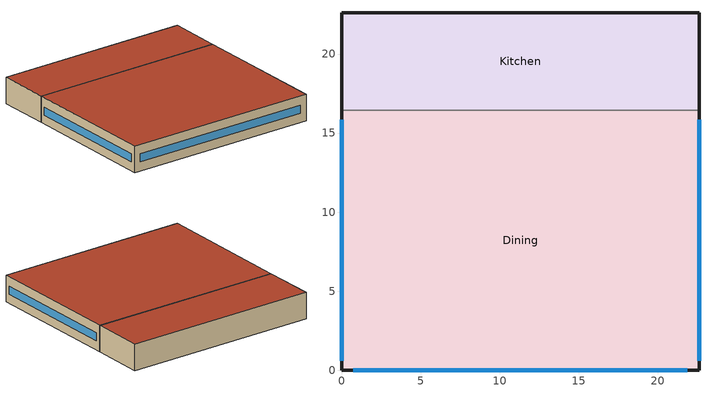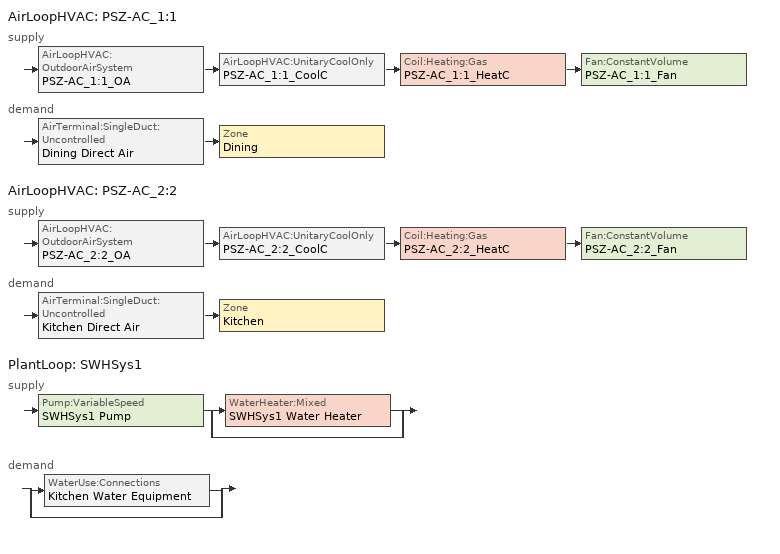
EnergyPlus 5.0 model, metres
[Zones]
Dining
 floor ground (ext-slab): 22.61,16.44 22.61,0 0,0 0,16.44 z0
 wall outside (Steel Frame Non-res Ext Wall): 0,16.44 0,0 22.61,0 22.61,16.44 z0:3.05
 wall to Kitchen (int-walls): 22.61,16.44 0,16.44 z0:3.05
 window (Window Non-res Fixed): 22.61,0.6 22.61,15.84 / 0.75,0 21.86,0 / 0,15.84 0,0.6 z1.07:1.98
 roof outside (IEAD Non-res Roof): 0,16.44 0,0 22.61,0 22.61,16.44 z3.05
Kitchen
 floor ground (ext-slab): 22.61,22.61 22.61,16.44 0,16.44 0,22.61 z0
 wall outside (Steel Frame Non-res Ext Wall): 22.61,16.44 22.61,22.61 0,22.61 0,16.44 z0:3.05
 roof outside (IEAD Non-res Roof): 0,22.61 0,16.44 22.61,16.44 22.61,22.61 z3.05
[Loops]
AirLoopHVAC 'PSZ-AC_1:1'
 supply: AirLoopHVAC:OutdoorAirSystem 'PSZ-AC_1:1_OA' > AirLoopHVAC:UnitaryCoolOnly 'PSZ-AC_1:1_CoolC' > Coil:Heating:Gas 'PSZ-AC_1:1_HeatC' > Fan:ConstantVolume 'PSZ-AC_1:1_Fan'
 demand: AirTerminal:SingleDuct:Uncontrolled 'Dining Direct Air' > Zone 'Dining'
AirLoopHVAC 'PSZ-AC_2:2'
 supply: AirLoopHVAC:OutdoorAirSystem 'PSZ-AC_2:2_OA' > AirLoopHVAC:UnitaryCoolOnly 'PSZ-AC_2:2_CoolC' > Coil:Heating:Gas 'PSZ-AC_2:2_HeatC' > Fan:ConstantVolume 'PSZ-AC_2:2_Fan'
 demand: AirTerminal:SingleDuct:Uncontrolled 'Kitchen Direct Air' > Zone 'Kitchen'
PlantLoop 'SWHSys1'
 supply: Pump:VariableSpeed 'SWHSys1 Pump' > split
  | WaterHeater:Mixed 'SWHSys1 Water Heater'
  | bypass
 demand: split
  | WaterUse:Connections 'Kitchen Water Equipment'
  | bypass
[Building]
Ref Bldg Full Service Restaurant Pre1980_v1.3_5.0: North Axis=0; Terrain=City; Loads Convergence Tolerance Value=0.04; Temperature Convergence Tolerance Value=0.2; Solar Distribution=FullInteriorAndExterior; Maximum Number of Warmup Days=25
[Site:Location]
USA FL-MIAMI: Latitude {deg}=25.78; Longitude {deg}=-80.27; Time Zone {hr}=-5; Elevation {m}=2
[SizingPeriod:DesignDay] Barometric Pressure {Pa}=101301; Rain Indicator=0; Snow Indicator=0; Day of Month=21; Daylight Saving Time Indicator=0; Humidity Indicating Type=WetBulb
Name | Maximum Dry-Bulb Temperature {C} | Daily Temperature Range {deltaC} | Humidity Indicating Conditions at Maximum Dry-Bulb | Wind Speed {m/s} | Wind Direction {deg} | Sky Clearness | Month | Day Type
MIAMI Ann Htg 99.6% Condns DB | 8 | 0 | 8 | 4.4 | 340 | 0 | 1 | WinterDesignDay
MIAMI Ann Clg .4% Condns WB=>MDB | 30.5 | 6.7 | 26.7 | 4.7 | 140 | 1 | 7 | SummerDesignDay
[Site:WaterMainsTemperature]
Calculation Method=CORRELATION; Annual Average Outdoor Air Temperature {C}=24.31; Maximum Difference In Monthly Average Outdoor Air Temperatures {deltaC}=8
[Site:GroundTemperature:BuildingSurface]
22.509, 22.645, 22.781, 22.956, 23.052, 23.08, 23.116, 23.108, 23.133, 23.139, 23.077, 22.913
[Construction]
Steel Frame Non-res Ext Wall: Wood Siding, Steel Frame NonRes Wall Insulation, 1/2IN Gypsum
IEAD Non-res Roof: Roof Membrane, IEAD NonRes Roof Insulation, Metal Decking
ext-slab: HW CONCRETE
int-walls: 1/2IN Gypsum, 1/2IN Gypsum
Window Non-res Fixed: NonRes Fixed Assembly Window
InteriorFurnishings: Std Wood 6inch
[Material] Thermal Absorptance=0.9
Name | Roughness | Thickness {m} | Conductivity {W/m-K} | Density {kg/m3} | Specific Heat {J/kg-K} | Solar Absorptance | Visible Absorptance | Density | Specific Heat | Visible Absorptance! Common Materials
Steel Frame NonRes Wall Insulation | MediumRough | 0.0218416 | 0.049 | 265 | 836.8 | 0.7 | 0.7
IEAD NonRes Roof Insulation | MediumRough | 0.0739805 | 0.049 |  |  | 0.7 | 0.7 | 265 | 836.8
Std Wood 6inch | MediumSmooth | 0.15 | 0.12 | 540 | 1210 | 0.7 |  |  |  | 0.7
Wood Siding | MediumSmooth | 0.01 | 0.11 | 544.62 | 1210 | 0.78 | 0.78
1/2IN Gypsum | Smooth | 0.0127 | 0.16 | 784.9 | 830 | 0.92 | 0.92
HW CONCRETE | Rough | 0.1016 | 1.311 | 2240 | 836.8 | 0.7 | 0.7
Roof Membrane | VeryRough | 0.0095 | 0.16 | 1121.29 | 1460 | 0.7 | 0.7
Metal Decking | MediumSmooth | 0.0015 | 45.006 | 7680 | 418.4 | 0.7 | 0.3
[WindowMaterial:SimpleGlazingSystem]
NonRes Fixed Assembly Window: U-Factor=6.92716; Solar Heat Gain Coefficient=0.54
[Zone] Type=1; Multiplier=1; Part of Total Floor Area=Yes
Dining; Kitchen
[People] Schedule=BLDG_OCC_SCH; Fraction Radiant=0.3; User Specified Sensible Fraction=AUTOCALCULATE; Activity Level Schedule=ACTIVITY_SCH; Enable ASHRAE 55 Comfort Warnings=No; MRT Calculation=ZoneAveraged; Work Efficiency Schedule=WORK_EFF_SCH; Clothing Schedule=CLOTHING_SCH; Air Velocity Schedule=AIR_VELO_SCH; Thermal Comfort Report=FANGER
Name | Zone | Number of People Calculation Method | Zone Area per Person | Number of People
Dining People | Dining | Area/Person | 1.39
Kitchen People | Kitchen | People |  | 7.5
[Lights] Schedule=BLDG_LIGHT_SCH; Design Level Calculation Method=Watts/Area; Return Air Fraction=0; Fraction Radiant=0.7; Fraction Visible=0.2; Fraction Replaceable=1; Return Air Fraction is Calculated from Plenum Temperature=No
Name | Zone | Watts per Zone Area {W/m2}
Dining_Lights | Dining | 27.38
Kitchen_Lights | Kitchen | 16.37
[ElectricEquipment] Design Level Calculation Method=EquipmentLevel
Name | Zone | Schedule | Design Level {W} | Fraction Latent | Fraction Radiant | Fraction Lost
Dining_MiscElec_Equip | Dining | BLDG_EQUIP_SCH | 22402 | 0.25 | 0.3 | 0
Kitchen_MiscElec_Equip | Kitchen | BLDG_EQUIP_SCH | 52500 | 0.25 | 0.3 | 0.2
Kitchen_ExhFan_Equip | Kitchen | Kitchen_Exhaust_SCH | 699 | 0 | 0 | 1
[GasEquipment]
Kitchen_MiscGas_Equip: Zone=Kitchen; Schedule=GAS_EQUIP_SCH; Design Level Calculation Method=EquipmentLevel; Design Level {W}=166994; Fraction Latent=0.1; Fraction Radiant=0.2; Fraction Lost=0.7
[Exterior:Lights]
Exterior Facade Lighting: Schedule=ALWAYS_ON; Design Level=5081; Control Option=AstronomicalClock
[ZoneInfiltration:DesignFlowRate] Schedule=INFIL_HALF_ON_SCH; Design Volume Flow Rate Calculation Method=Flow/ExteriorArea; Flow per Exterior Surface Area {m3/s/m2}=0.001133; Constant Term Coefficient=1; Temperature Term Coefficient=0; Velocity Term Coefficient=0; Velocity Squared Term Coefficient=0
Name | Zone
Dining_Infiltration | Dining
Kitchen_Infiltration | Kitchen
[InternalMass] Construction=InteriorFurnishings
Name | Zone | Surface Area
Dining Internal Mass | Dining | 743.4961
Kitchen Internal Mass | Kitchen | 278.8105
[ZoneMixing]
Kitchen Exhaust Fanmixing_0: Zone=Kitchen; Schedule=HVACOperationSchd; Design Flow Rate Calculation Method=Flow/Zone; Design Flow Rate=1.828; Source Zone=Dining; Delta Temperature=0
[Fan:ConstantVolume] Availablility Schedule=HVACOperationSchd; Maximum Flow Rate {m3/s}=AUTOSIZE; Motor In Airstream Fraction=1
Name | Fan Efficiency | Pressure Rise | Motor Efficiency
PSZ-AC_1:1_Fan | 0.5915 | 1109.648 | 0.91
PSZ-AC_2:2_Fan | 0.546 | 622 | 0.84
[Fan:ZoneExhaust] Availability Schedule=HVACOperationSchd; Fan Efficiency=1; Pressure Rise {Pa}=1.0e-006
Name | Maximum Flow Rate {m3/s} [*******]
Dining Exhaust Fan | 1.828
Kitchen Exhaust Fan | 0.06
[Coil:Heating:Gas] Availablility Schedule=ALWAYS_ON; Gas Burner Efficiency=0.78; Nominal Capacity {W}=AUTOSIZE
PSZ-AC_1:1_HeatC; PSZ-AC_2:2_HeatC
[Coil:Cooling:DX:TwoSpeed]
PSZ-AC_1:1_CoolC DXCoil: Availability Schedule=ALWAYS_ON; Rated High Speed Total Cooling Capacity {W}=AUTOSIZE; Rated High Speed Sensible Heat Ratio=AUTOSIZE; Rated High Speed COP=3.23372; Rated High Speed Air Flow Rate {m3/s}=AUTOSIZE; Total Cooling Capacity Function of Temperature Curve=Measured_CoolCStandard10Ton_CapFT; Total Cooling Capacity Function of Flow Fraction Curve=Measured_CoolCStandard10Ton_CapFF; Energy Input Ratio Function of Temperature Curve=Measured_CoolCStandard10Ton_EIRFT; Energy Input Ratio Function of Flow Fraction Curve=Measured_CoolCStandard10Ton_EIRFFF; Part Load Fraction Correlation Curve=No_PLR_Degredation; Rated Low Speed Total Cooling Capacity {W}=AUTOSIZE; Rated Low Speed Sensible Heat Ratio=AUTOSIZE; Rated Low Speed COP				Based on measured 13.96 EER without Evap Fan=3.28187; Rated Low Speed Air Flow Rate {m3/s}=AUTOSIZE; Low Speed Total Cooling Capacity Function of Temperature Curve=Measured_LowSpeedCoolCapLSFT; Low Speed Energy Input Ratio Function of Temperature Curve=Measured_LowSpeedCoolEIRLSFT
[Coil:Cooling:DX:SingleSpeed]
PSZ-AC_2:2_CoolC DXCoil: Availablility Schedule=ALWAYS_ON; Rated Total Cooling Capacity {W}=AUTOSIZE; Rated Sensible Heat Ratio=AUTOSIZE; Rated COP=3.50016; Rated Air Flow Rate {m3/s}=AUTOSIZE; Total Cooling Capacity Function of Temperature Curve=Cool-Cap-fT; Total Cooling Capacity Function of Flow Fraction Curve=ConstantCubic; Energy Input Ratio Function of Temperature Curve=Cool-EIR-fT; Energy Input Ratio Function of Flow Fraction Curve=ConstantCubic; Part Load Fraction Correlation Curve=Cool-PLF-fPLR
[Zone equipment]
Dining: Dining Exhaust Fan, Dining Direct Air
Kitchen: Kitchen Exhaust Fan, Kitchen Direct Air
[Sizing:Zone] Zone Cooling Design Supply Air Temperature {C}=14; Zone Heating Design Supply Air Temperature {C}=40; Zone Cooling Design Supply Air Humidity Ratio {kg-H20/kg-air}=0.0085; Zone Heating Design Supply Air Humidity Ratio {kg-H20/kg-air}=0.008; Outdoor Air Method=Flow/Person; Cooling Design Air Flow Method {Flow/Zone | DesignDay | DesignDayWithLimit}=DesignDay; Heating Design Air Flow Method {Flow/Zone | DesignDay}=DesignDay
Name | Outside Air Flow per Person {(m3/s)/person}
Dining | 0.01
Kitchen | 0.008
[ZoneControl:Thermostat] Control Type Schedule=Dual Zone Control Type Sched
Name | Zone | Control 1
Dining Thermostat | Dining | Dining DualSPSched
Kitchen Thermostat | Kitchen | Kitchen DualSPSched
[ThermostatSetpoint:DualSetpoint]
Name | Heating Setpoint Temperature Schedule | Cooling Setpoint Temperature Schedule
Dining DualSPSched | HTGSETP_SCH | CLGSETP_SCH
Kitchen DualSPSched | HTGSETP_KITCHEN_SCH | CLGSETP_KITCHEN_SCH
[SetpointManager:SingleZone:Reheat] Control Variable=Temperature; Minimum Supply Air Temperature C=10; Maximum Supply Air Temperature C=50
Name | Control Zone | Setpoint Node or NodeList
SupAirTemp MngrDining | Dining | PSZ-AC_1:1 Supply Equipment Outlet Node
SupAirTemp MngrKitchen | Kitchen | PSZ-AC_2:2 Supply Equipment Outlet Node
[Sizing:System] Type Of Load To Size On {Sensible}=Sensible; Design Outdoor Air Flow Rate {m3/s}=AUTOSIZE; Minimum System Air Flow Ratio=1; Preheat Design Temperature {C}=7; Preheat Design Humidity Ratio {kg-H2O/kg-air}=0.008; Precool Design Temperature {C}=12.8; Precool Design Humidity Ratio {kg-H2O/kg-air}=0.008; Central Cooling Design Supply Air Temperature {C}=12.8; Central Heating Design Supply Air Temperature {C}=40; Sizing Option {Coincident | NonCoincident}=NonCoincident; Central Cooling Design Supply Air Humidity Ratio {kg-H2O/kg-air}=0.0085; Central Heating Design Supply Air Humidity Ratio {kg-H2O/kg-air}=0.008; Cooling Design Air Flow Method=DesignDay; Cooling Design Air Flow Rate {m3/s}=0; Heating Design Air Flow Method=DesignDay; Heating Design Air Flow Rate {m3/s}=0
Name | 100% Outdoor Air in Cooling {Yes | No} | 100% Outdoor Air in Heating {Yes | No}
PSZ-AC_1:1 | No | No
PSZ-AC_2:2 | YES | YES
[Controller:OutdoorAir] Minimum Outdoor Air Flow Rate {m3/s}=AUTOSIZE; Maximum Outdoor Air Flow Rate {m3/s}=AUTOSIZE; Economizer Control Type=NoEconomizer; Economizer Control Action Type=ModulateFlow; Economizer Maximum Limit Dry-Bulb Temperature {C}=28; Economizer Maximum Limit Enthalpy {J/kg}=64000; Economizer Minimum Limit Dry-Bulb Temperature {C}=-100; Lockout Type=NoLockout; Minimum Limit Type=FixedMinimum; Minimum Outdoor Air Schedule=MinOA_Sched
PSZ-AC_1:1_OA_Controller; PSZ-AC_2:2_OA_Controller
[AirLoopHVAC] Design Supply Air Flow Rate {m3/s}=AUTOSIZE
PSZ-AC_1:1; PSZ-AC_2:2
[AirLoopHVAC:UnitaryCoolOnly] Availablility Schedule=ALWAYS_ON
Name | Cooling Coil
PSZ-AC_1:1_CoolC | PSZ-AC_1:1_CoolC DXCoil
PSZ-AC_2:2_CoolC | PSZ-AC_2:2_CoolC DXCoil
[AirTerminal:SingleDuct:Uncontrolled] Availability Schedule=ALWAYS_ON; Maximum Air Flow Rate {m3/s}=AUTOSIZE
Dining Direct Air; Kitchen Direct Air
[AvailabilityManager:NightCycle] Availability Schedule=ALWAYS_ON; Fan Schedule=HVACOperationSchd; Control Type {CycleOnAny | CycleOnControlZone | CycleOnAnyZoneFansOnly}=CycleOnAny; Thermostat Tolerance {delta C}=1; Cycling Run Time {s}=1800
PSZ-AC_1:1 Availability Manager; PSZ-AC_2:2 Availability Manager
[SetpointManager:MixedAir]
Name | Control Variable {Temperature} | Control Variable | Setpoint Node or NodeList
PSZ-AC_1:1_CoolC SAT Manager; PSZ-AC_2:2_CoolC SAT Manager | Temperature
PSZ-AC_1:1_HeatC MixedAir Manager |  | Temperature | PSZ-AC_1:1_HeatC-PSZ-AC_1:1_FanNode
PSZ-AC_1:1_OAMixed Air Temp Manager |  | Temperature | PSZ-AC_1:1_OA-PSZ-AC_1:1_CoolCNode
PSZ-AC_2:2_HeatC MixedAir Manager |  | Temperature | PSZ-AC_2:2_HeatC-PSZ-AC_2:2_FanNode
PSZ-AC_2:2_OAMixed Air Temp Manager |  | Temperature | PSZ-AC_2:2_OA-PSZ-AC_2:2_CoolCNode
[Refrigeration:Case] Availablility Schedule=ALWAYS_ON; Zone=Kitchen; Rated Ambient Temperature {C}=23.88; Rated Ambient Relative Humidity {%}=55; Latent Case Credit Curve Type=CaseTemperatureMethod; Standard Case Lighting Power per Unit Length {W/m}=33; Case Lighting Schedule=BLDG_LIGHT_SCH; Fraction Of Lighting Energy To Case=1; Case Anti-Sweat Heater Power per Unit Length {W/m}=0; Minimum Anti-Sweat Heater Power per Unit Length {W/m}=0; Anti-Sweat Heater Control Type {******}=None; Humidity At Zero Anti-Sweat Heater Energy {%}=0; Case Height {m}=0; Defrost Energy Correction Curve Type=None
Name | Rated Total Cooling Capacity per Unit length {W/m} | Rated Latent Heat Ratio | Rated Runtime Fraction | Case Length {m} | Case Operating Temperature {C} | Latent Case Credit Curve | Standard Case Fan Power per Unit Length {W/m} | Operating Case Fan Power per Unit Length {W/m} | Fraction of Anti-Sweat Heater Energy To Case | Case Defrost Power per Unit Length {W/m} | Case Defrost Type | Case Defrost Schedule | Case Defrost Drip-Down Schedule | Under Case HVAC Return Air Fraction | Refrigerated Case Restocking Schedule | Case Credit Fraction Schedule | Case Defrost Type {*******}
Kitchen_Case:1_WALKINFREEZER | 688 | 0.1 | 0.4 | 2.44 | -23 | Kitchen_Case:1_WALKINFREEZERSingleShelfHorizontal_LatentEnergyMult | 74 | 74 | 0 | 820 | Electric | Kitchen_Case:1_WALKINFREEZER_CaseDefrost2aDaySched | Kitchen_Case:1_WALKINFREEZER_CaseDripDown2aDaySched | 0 | Kitchen_Case:1_WALKINFREEZER_WalkInStockingSched | Kitchen_Case:1_WALKINFREEZER_CaseCreditReduxSched
Kitchen_Case:2_SELFCONTAINEDDISPLAYCASE | 734 | 0.08 | 0.85 | 3.05 | 2 | Kitchen_Case:2_SELFCONTAINEDDISPLAYCASEMultiShelfVertical_LatentEnergyMult | 66 | 66 | 0.2 | 0 |  |  |  | 0.05 | Kitchen_Case:2_SELFCONTAINEDDISPLAYCASE_CaseStockingSched |  | None
[Refrigeration:CompressorRack] Heat Rejection Location {OUTDOORS | ZONE}=OUTDOORS; Design Condenser Fan Power {W}=330; Condenser Type=AIRCOOLED
Name | Design Compressor Rack COP {W/W} | Compressor Rack COP As Function Of Temperature Curve | Condenser Fan Power Function of Temperature Curve | Refrigeration Case Name or CaseList
RACK1 | 1.5 | RACK1_RackCOPfTCurve | RACK1_RackCondFanCurve2 | Kitchen_Case:1_WALKINFREEZER
RACK2 | 3 | RACK2_RackCOPfTCurve |  | Kitchen_Case:2_SELFCONTAINEDDISPLAYCASE
[WaterHeater:Mixed]
SWHSys1 Water Heater: Tank Volume {m3}=0.2; Setpoint Temperature Schedule=SWHSys1 Water Heater Setpoint Temperature Schedule Name; Deadband Temperature Difference {deltaC}=2; Maximum Temperature Limit {C}=82.2222; Heater Control Type {Cycle | Modulate}=Cycle; Heater Maximum Capacity {W}=845000; Heater Fuel Type=NATURALGAS; Heater Thermal Efficiency=0.8; Off Cycle Parasitic Fuel Consumption Rate {W}=20; Off Cycle Parasitic Fuel Type=NATURALGAS; Off Cycle Parasitic Heat Fraction To Tank=0.8; On Cycle Parasitic Fuel Type=NATURALGAS; Ambient Temperature Indicator {Schedule | Zone | Outdoors}=SCHEDULE; Ambient Temperature Schedule=SWHSys1 Water Heater Ambient Temperature Schedule Name; Off Cycle Loss Coefficient to Ambient Temperature {W/K}=6; On Cycle Loss Coefficient to Ambient Temperature {W/K}=6; Use Side Effectiveness=1; Source Side Effectiveness=1; Use Side Design Flow Rate=AUTOSIZE; Source Side Design Flow Rate=AUTOSIZE; Indirect Water Heater Recovery Time=1.5
[WaterUse:Equipment]
Kitchen Water Equipment: Peak Flow Rate {m3/s}=0.00014; Flow Rate Fraction Schedule=BLDG_SWH_SCH; Target Temperature Schedule=Kitchen Water Equipment Temp Sched; Hot Water Supply Temperature Schedule Name  {C}=Kitchen Water Equipment Hot Supply Temp Sched; Zone=Kitchen; Sensible Fraction Schedule=Kitchen Water Equipment Sensible fract sched; Latent Fraction Schedule=Kitchen Water Equipment Latent fract sched
[Pump:VariableSpeed]
SWHSys1 Pump: Rated Flow Rate {m3/s}=AUTOSIZE; Rated Pump Head {Pa} [179352 Pa = 60 ft]=0.1; Rated Power Consumption {W}=AUTOSIZE; Motor Efficiency=1; Fraction of Motor Inefficiencies to Fluid Stream=0; Coefficient 1 of the Part Load Performance Curve=0; Coefficient 2 of the Part Load Performance Curve=1; Coefficient 3 of the Part Load Performance Curve=0; Coefficient 4 of the Part Load Performance Curve=0; Minimum Flow Rate {m3/s}=0; Pump Control Type {Continuous | Intermittent}=Intermittent
[PlantEquipmentList]
SWHSys1 Equipment List: SWHSys1 Water Heater
[Sizing:Plant]
SWHSys1: Loop Type {COOLING | HEATING}=Heating; Design Loop Exit Temperature {C}=60; Design Loop Temperature Difference {C}=5
[SetpointManager:Scheduled]
SWHSys1 Loop Setpoint Manager: Control Variable {TEMP}=Temperature; Schedule=SWHSys1-Loop-Temp-Schedule; Setpoint Node=SWHSys1 Supply Outlet Node
[PlantEquipmentOperationSchemes]
SWHSys1 Loop Operation Scheme List: Control Scheme 1 Object Type {*******}=PlantEquipmentOperation:HeatingLoad; Control Scheme 1=SWHSys1 Operation Scheme; Control Scheme 1 Schedule=PlantOnSched
[PlantEquipmentOperation:HeatingLoad]
SWHSys1 Operation Scheme: Load Range 1 Lower Limit {W}=0; Load Range 1 Upper Limit {W}=1000000000000000; Priority Control 1 Equipment List=SWHSys1 Equipment List
[PlantLoop]
SWHSys1: Fluid Type {WATER}=Water; Loop Equipment Operation Scheme=SWHSys1 Loop Operation Scheme List; Maximum Loop Temperature {C}=60; Minimum Loop Temperature {C}=10; Maximum Loop Flow Rate {m3/s}=AUTOSIZE; Minimum Loop Flow Rate {m3/s}=0; Loop Volume {m3}=AUTOSIZE; Load Distribution Scheme {OPTIMAL | SEQUENTIAL}=Optimal
[WaterUse:Connections]
Kitchen Water Equipment: Water Use Equipment 1=Kitchen Water Equipment
[UtilityCost:Tariff]
Name | Output Meter | Conversion Factor Choice | Monthly Charge or Variable | Group
FPL_GSLD-1_GeneralServiceLargeDemand | Electricity:Facility | kWh | 38.12 | Comm Elect
FPL_GSD-1_GeneralServiceDemand | Electricity:Facility | kWh | 32.54 | Comm Elect
FPL_GS-1_nonDemand | Electricity:Facility | kWh | 8.37 | Comm Elect
FL_EIAMonthlyRateGas | Gas:Facility | MCF | 0 | Comm Gas
[UtilityCost:Charge:Simple] Season=Annual
Name | Charge Variable | Tariff | Source Variable | Category Variable | Cost per Unit Value or Variable
 | Non-fuelEnergyCharge | FPL_GSLD-1_GeneralServiceLargeDemand | totalEnergy | EnergyCharges | 0.0108
 | fuelEnergyCharge | FPL_GSLD-1_GeneralServiceLargeDemand | totalEnergy | EnergyCharges | 0.04
 | ConservationEnergyCharge | FPL_GSLD-1_GeneralServiceLargeDemand | totalEnergy | EnergyCharges | 0.0012
 | EnvironmentalEnergyCharge | FPL_GSLD-1_GeneralServiceLargeDemand | totalEnergy | EnergyCharges | 0.0002
 | TaxofEightPercent | FPL_GSLD-1_GeneralServiceLargeDemand | SubTotal | Taxes | 0.08
 | Non-fuelEnergyCharge | FPL_GSD-1_GeneralServiceDemand | totalEnergy | EnergyCharges | 0.0137
 | fuelEnergyCharge | FPL_GSD-1_GeneralServiceDemand | totalEnergy | EnergyCharges | 0.0401
 | ConservationEnergyCharge | FPL_GSD-1_GeneralServiceDemand | totalEnergy | EnergyCharges | 0.0013
 | EnvironmentalEnergyCharge | FPL_GSD-1_GeneralServiceDemand | totalEnergy | EnergyCharges | 0.0002
 | TaxofEightPercent | FPL_GSD-1_GeneralServiceDemand | SubTotal | Taxes | 0.08
 | Non-fuelEnergyCharge | FPL_GS-1_nonDemand | totalEnergy | EnergyCharges | 0.0386
 | fuelEnergyCharge | FPL_GS-1_nonDemand | totalEnergy | EnergyCharges | 0.0409
 | Conservation | FPL_GS-1_nonDemand | totalEnergy | EnergyCharges | 0.0014
 | Capacity | FPL_GS-1_nonDemand | totalEnergy | EnergyCharges | 0.0063
 | Capacity | FPL_GS-1_nonDemand | totalEnergy | EnergyCharges | 0.0002
 | TaxofEightPercent | FPL_GS-1_nonDemand | SubTotal | Taxes | 0.08
 | MonthlyRateGasCharge | FL_EIAMonthlyRateGas | totalEnergy | EnergyCharges | FL_MonthlyGasRates
 | TaxofEightPercent | FL_EIAMonthlyRateGas | SubTotal | Taxes | 0.08
[UtilityCost:Charge:Block] Source Variable=totalDemand; Season=Annual; Category Variable=DemandCharges
Name | Charge Variable | Tariff | Block Size 1 Value or Variable | Block 1 Cost per Unit Value or Variable | Block Size 2 Value or Variable | Block 2 Cost per Unit Value or Variable
 | AnnualDemandBaseCharge | FPL_GSLD-1_GeneralServiceLargeDemand | remaining | 5.81
 | AnnualDemandCapacityCharge | FPL_GSLD-1_GeneralServiceLargeDemand | remaining | 2.53
 | AnnualDemandBaseCharge | FPL_GSD-1_GeneralServiceDemand | 10 | 0 | remaining | 5.81
 | AnnualDemandCapacityCharge | FPL_GSD-1_GeneralServiceDemand | 10 | 0 | remaining | 2.51
[UtilityCost:Qualify] Variable=TotalDemand; Season=Annual; Threshold Test=Count
Name | Tariff | Qualify Type | Threshold Value or Variable | Number of Months
MaxDemand3000kw | FPL_GSLD-1_GeneralServiceLargeDemand | Maximum | 3000 | 1
MinDemand500kw | FPL_GSLD-1_GeneralServiceLargeDemand | Minimum | 500 | 12
MaxDemand500kw | FPL_GSD-1_GeneralServiceDemand | Maximum | 500 | 1
MinDemand20kw | FPL_GSD-1_GeneralServiceDemand | Minimum | 20 | 12
MaxDemand20kw | FPL_GS-1_nonDemand | Maximum | 20 | 1
[UtilityCost:Variable]
FL_MonthlyGasRates: Tariff=FL_EIAMonthlyRateGas; Variable Type=Currency; January Value=11.16; February Value=11.29; March Value=11.27; April Value=11.16; May Value=11.32; June Value=11.63; July Value=11.78; August Value=11.31; September Value=11.34; October Value=11.12; November Value=10.36; December Value=10.74
[Schedule:Compact]
ALWAYS_ON; PlantOnSched: Through: 12/31, For: AllDays, Until: 24:00, 1
ACTIVITY_SCH: Through: 12/31, For: AllDays, Until: 24:00, 120
AIR_VELO_SCH; Kitchen Water Equipment Sensible fract sched: Through: 12/31, For: AllDays, Until: 24:00, 0.2
BLDG_EQUIP_SCH: Through: 12/31, For: Weekday, Until: 06:00, 0.1, Until: 07:00, 0.25, Until: 09:00, 0.35, Until: 10:00, 0.25, Until: 13:00, 0.35, Until: 16:00, 0.25, Until: 19:00, 0.35, Until: 24:00, 0.25, For: Saturday, Until: 06:00, 0.1, Until: 07:00, 0.25, Until: 09:00, 0.35, Until: 10:00, 0.25, Until: 13:00, 0.35, Until: 16:00, 0.25, Until: 19:00, 0.35, Until: 24:00, 0.25, For: SummerDesignDay, Until: 24:00, 0.35, For: WinterDesignDay, Until: 24:00, 0, For: Sunday Holidays AllOtherDays, Until: 06:00, 0.1, Until: 07:00, 0.25, Until: 09:00, 0.35, Until: 10:00, 0.25, Until: 13:00, 0.35, Until: 16:00, 0.25, Until: 19:00, 0.35, Until: 24:00, 0.25
BLDG_LIGHT_SCH: Through: 12/31, For: SummerDesignDay, Until: 24:00, 1, For: WinterDesignDay, Until: 24:00, 0, For: Weekday Saturday Sunday Holidays AllOtherDays, Until: 01:00, 0.45, Until: 05:00, 0.15, Until: 06:00, 0.45, Until: 24:00, 0.9
BLDG_OCC_SCH: Through: 12/31, For: Weekdays, Until: 01:00, 0.05, Until: 05:00, 0, Until: 06:00, 0.05, Until: 07:00, 0.1, Until: 10:00, 0.4, Until: 11:00, 0.2, Until: 12:00, 0.5, Until: 13:00, 0.8, Until: 14:00, 0.7, Until: 15:00, 0.4, Until: 16:00, 0.2, Until: 17:00, 0.25, Until: 18:00, 0.5, Until: 21:00, 0.8, Until: 22:00, 0.5, Until: 23:00, 0.35, Until: 24:00, 0.2, For: SummerDesignDay, Until: 24:00, 1, For: WinterDesignDay, Until: 24:00, 0, For: Saturday, Until: 01:00, 0.05, Until: 06:00, 0, Until: 07:00, 0.05, Until: 09:00, 0.5, Until: 10:00, 0.4, Until: 11:00, 0.2, Until: 12:00, 0.45, Until: 14:00, 0.5, Until: 15:00, 0.35, Until: 18:00, 0.3, Until: 19:00, 0.7, Until: 20:00, 0.9, Until: 21:00, 0.7, Until: 22:00, 0.65, Until: 23:00, 0.55, Until: 24:00, 0.35, For: Sunday Holidays AllOtherDays, Until: 01:00, 0.05, Until: 06:00, 0, Until: 07:00, 0.05, Until: 09:00, 0.5, Until: 11:00, 0.2, Until: 12:00, 0.3, Until: 14:00, 0.5, Until: 15:00, 0.3, Until: 16:00, 0.2, Until: 17:00, 0.25, Until: 18:00, 0.35, Until: 19:00, 0.55, Until: 20:00, 0.65, Until: 21:00, 0.7, Until: 22:00, 0.35, Until: 24:00, 0.2
CLOTHING_SCH: Through: 04/30, For: AllDays, Until: 24:00, 1, Through: 09/30, For: AllDays, Until: 24:00, 0.5, Through: 12/31, For: AllDays, Until: 24:00, 1
GAS_EQUIP_SCH: Through: 12/31, For: Weekdays Saturday, Until: 05:00, 0.02, Until: 06:00, 0.05, Until: 07:00, 0.1, Until: 08:00, 0.15, Until: 09:00, 0.2, Until: 10:00, 0.15, Until: 13:00, 0.25, Until: 14:00, 0.2, Until: 15:00, 0.15, Until: 16:00, 0.2, Until: 19:00, 0.3, Until: 21:00, 0.2, Until: 22:00, 0.15, Until: 23:00, 0.1, Until: 24:00, 0.05, For: SummerDesignDay, Until: 24:00, 0.25, For: WinterDesignDay, Until: 24:00, 0, For: Sunday Holidays AllOtherDays, Until: 05:00, 0.02, Until: 06:00, 0.05, Until: 07:00, 0.1, Until: 08:00, 0.15, Until: 09:00, 0.2, Until: 10:00, 0.15, Until: 13:00, 0.25, Until: 14:00, 0.2, Until: 15:00, 0.15, Until: 16:00, 0.2, Until: 19:00, 0.3, Until: 21:00, 0.2, Until: 22:00, 0.15, Until: 23:00, 0.1, Until: 24:00, 0.05
Kitchen_Exhaust_SCH; HVACOperationSchd; MinOA_Sched: Through: 12/31, For: AllDays, Until: 01:00, 1, Until: 05:00, 0, Until: 24:00, 1
INFIL_HALF_ON_SCH: Through: 12/31, For: Weekdays SummerDesignDay, Until: 05:00, 1, Until: 24:00, 0.5, For: Saturday WinterDesignDay, Until: 05:00, 1, Until: 24:00, 0.5, For: Sunday Holidays AllOtherDays, Until: 05:00, 1, Until: 24:00, 0.5
WORK_EFF_SCH: Through: 12/31, For: AllDays, Until: 24:00, 0
Dual Zone Control Type Sched: Through: 12/31, For: AllDays, Until: 24:00, 4
CLGSETP_KITCHEN_SCH: Temperature, Through: 12/31, For: WinterDesignDay, Until: 24:00, 30, For: AllOtherDays, Until: 01:00, 26, Until: 05:00, 30, Until: 24:00, 26
HTGSETP_KITCHEN_SCH: Temperature, Through: 12/31, For: SummerDesignDay, Until: 24:00, 15.6, For: WinterDesignDay, Until: 24:00, 19, For: AllOtherDays, Until: 01:00, 19, Until: 05:00, 15.6, Until: 24:00, 19
CLGSETP_SCH: Temperature, Through: 12/31, For: WinterDesignDay, Until: 24:00, 30, For: AllOtherDays, Until: 01:00, 24, Until: 05:00, 30, Until: 24:00, 24
HTGSETP_SCH: Temperature, Through: 12/31, For: SummerDesignDay, Until: 24:00, 15.6, For: WinterDesignDay, Until: 24:00, 21, For: AllOtherDays, Until: 01:00, 21, Until: 05:00, 15.6, Until: 24:00, 21
Kitchen_Case:1_WALKINFREEZER_CaseCreditReduxSched: Fraction, Through: 12/31, For:AllDays, Interpolate:No, Until: 7:00, 0.2, Until: 21:00, 0.4, Until: 24:00, 0.2
Kitchen_Case:1_WALKINFREEZER_CaseDefrost2aDaySched: On/Off, Through: 12/31, For:AllDays, Interpolate:Yes, Until: 11:00, 0, Until: 11:20, 1, Until: 23:00, 0, Until: 23:20, 1, Until: 24:00, 0
Kitchen_Case:1_WALKINFREEZER_CaseDripDown2aDaySched: On/Off, Through: 12/31, For:AllDays, Interpolate:Yes, Until: 11:00, 0, Until: 11:30, 1, Until: 23:00, 0, Until: 23:30, 1, Until: 24:00, 0
Kitchen_Case:1_WALKINFREEZER_WalkInStockingSched: Any Number, Through: 12/31, For: Tuesday Friday, Until: 4:00, 0, Until: 5:00, 725, Until: 6:00, 417, Until: 7:00, 290, Until: 24:00, 0, For: AllOtherDays, Until: 4:00, 0, Until: 5:00, 125, Until: 6:00, 117, Until: 7:00, 90, Until: 19:00, 0, Until: 20:00, 125, Until: 21:00, 117, Until: 22:00, 90, Until: 24:00, 0
Kitchen_Case:2_SELFCONTAINEDDISPLAYCASE_CaseStockingSched: Any Number, Through: 12/31, For:AllDays, Until: 6:00, 0, Until: 7:00, 50, Until: 9:00, 70, Until: 10:00, 80, Until: 11:00, 70, Until: 13:00, 50, Until: 14:00, 80, Until: 15:00, 90, Until: 16:00, 80, Until: 24:00, 0
BLDG_SWH_SCH: Through: 12/31, For: Weekdays SummerDesignDay, Until: 01:00, 0.2, Until: 06:00, 0, Until: 07:00, 0.15, Until: 08:00, 0.6, Until: 09:00, 0.55, Until: 10:00, 0.45, Until: 11:00, 0.4, Until: 12:00, 0.45, Until: 13:00, 0.4, Until: 14:00, 0.35, Until: 17:00, 0.3, Until: 18:00, 0.4, Until: 19:00, 0.55, Until: 20:00, 0.6, Until: 21:00, 0.5, Until: 22:00, 0.55, Until: 23:00, 0.45, Until: 24:00, 0.25, For: Saturday WinterDesignDay, Until: 01:00, 0.2, Until: 06:00, 0, Until: 09:00, 0.15, Until: 10:00, 0.5, Until: 11:00, 0.45, Until: 13:00, 0.5, Until: 14:00, 0.45, Until: 16:00, 0.4, Until: 17:00, 0.35, Until: 18:00, 0.4, Until: 20:00, 0.55, Until: 21:00, 0.5, Until: 22:00, 0.55, Until: 23:00, 0.4, Until: 24:00, 0.3, For: Sunday Holidays AllOtherDays, Until: 01:00, 0.25, Until: 06:00, 0, Until: 10:00, 0.15, Until: 12:00, 0.5, Until: 14:00, 0.4, Until: 17:00, 0.3, Until: 18:00, 0.4, Until: 20:00, 0.5, Until: 21:00, 0.4, Until: 22:00, 0.5, Until: 23:00, 0.4, Until: 24:00, 0.2
Kitchen Water Equipment Hot Supply Temp Sched; Kitchen Water Equipment Temp Sched: Through: 12/31, For: AllDays, Until: 24:00, 49
Kitchen Water Equipment Latent fract sched: Through: 12/31, For: AllDays, Until: 24:00, 0.05
SWHSys1 Water Heater Ambient Temperature Schedule Name: Through: 12/31, For: AllDays, Until: 24:00, 22
SWHSys1 Water Heater Setpoint Temperature Schedule Name; SWHSys1-Loop-Temp-Schedule: Through: 12/31, For: AllDays, Until: 24:00, 60
[Curve:Quadratic]
Name | Coefficient1 Constant | Coefficient2 x | Coefficient3 x**2 | Minimum Value of x | Maximum Value of x | Minimum Curve Output | Maximum Curve Output | Coefficient2 ff | Coefficient3 ff**2 | Minimum Value of ff [0.776 = 10% extrapolation of 300 cfm/ton / 370 cfm/ton (ARI)] | Maximum Value of ff [1.197 = 10% extrapolation of 430 cfm/ton / 370 cfm/ton (ARI)]
Cool-PLF-fPLR | 0.909496 | 0.0986477 | -0.00819488 | 0 | 1 | 0.7 | 1
Measured_CoolCStandard10Ton_CapFF | 0.7685 |  |  |  |  |  |  | 0.2315 | 0 | 0.776 | 1.197
Measured_CoolCStandard10Ton_EIRFFF | 1.192 |  |  |  |  |  |  | -0.1917 | 0 | 0.776 | 1.197
No_PLR_Degredation | 1 | 0 | 0 | 0 | 1
RACK1_RackCOPfTCurve | 1.7603 | -0.0377 | 0.0004 | 10 | 35
RACK1_RackCondFanCurve2 | 0 | 0.0286 | 0 | 0 | 35
RACK2_RackCOPfTCurve | 1 | 0 | 0 | 0 | 50
[Curve:Cubic]
Name | Coefficient1 Constant | Coefficient2 x | Coefficient3 x**2 | Coefficient4 x**3 | Minimum Value of x | Maximum Value of x
ConstantCubic | 1 | 0 | 0 | 0 | -100 | 100
Kitchen_Case:1_WALKINFREEZERSingleShelfHorizontal_LatentEnergyMult | 0.020376 | 0.00024378 | 1.14e-05 | 1.811e-07 | -35 | 20
Kitchen_Case:2_SELFCONTAINEDDISPLAYCASEMultiShelfVertical_LatentEnergyMult | 0.0265263 | 0.00107803 | -6.02558e-05 | 1.23732e-06 | -35 | 20
[Curve:Biquadratic]
Name | Coefficient1 Constant | Coefficient2 x | Coefficient3 x**2 | Coefficient4 y | Coefficient5 y**2 | Coefficient6 x*y | Minimum Value of x | Maximum Value of x | Minimum Value of y | Maximum Value of y | Coefficient2 wb | Coefficient3 wb**2 | Coefficient4 edb | Coefficient5 edb**2 | Coefficient6 wb*edb | Minimum Value of wb 	[52°F = 20% extrapolation (~5°F) below 57°F lowest measurement] | Maximum Value of wb  [85°F = 20% extrapolation (~5°F) above 80°F highest measurement] | Minimum Value of edb [50°F = 20% extrapolation (~10°F) below 60°F lowest measurement] | Maximum Value of edb	[122.5°F = 20% extrapolation (~10°F) above 112.5°F highest measurement]
Cool-Cap-fT | 0.971212 | -0.0152755 | 0.00144345 | -0.00039321 | -6.8364e-06 | -0.000290596 | -100 | 100 | -100 | 100
Cool-EIR-fT | 0.286871 | 0.0239022 | -0.000810648 | 0.0134585 | 0.000338936 | -0.000487004 | -100 | 100 | -100 | 100
Measured_LowSpeedCoolCapLSFT | 0.4136 |  |  |  |  |  |  |  |  |  | 0.03105 | 0 | 0.006952 | -0.0002128 | 0 | 11.1 | 29.4 | 10 | 50.3
Measured_CoolCStandard10Ton_CapFT | 0.52357 |  |  |  |  |  |  |  |  |  | 0.03478 | 0 | -0.001915 | -0.00010838 | 0 | 11.1 | 29.4 | 10 | 50.3
Measured_LowSpeedCoolEIRLSFT | 1.1389 |  |  |  |  |  |  |  |  |  | -0.04518 | 0.0014298 | 0.006044 | 0.0006745 | -0.0012325 | 11.1 | 29.4 | 10 | 50.3
Measured_CoolCStandard10Ton_EIRFT | 0.9847 |  |  |  |  |  |  |  |  |  | -0.04285 | 0.0013562 | 0.009934 | 0.0006398 | -0.001169 | 11.1 | 29.4 | 10 | 50.3
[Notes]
DOE Commercial Reference Building
Full Service Restaurant, pre-1980 existing building construction
EnergyPlus Version 5.0
ASHRAE Standard 62-1999
Description:  Single story, Two zone building.
Form:         Area = 511 m2 (5,500 ft2); Number of Stories = 1; Shape = rectangle, Aspect ratio = 1.0
Envelope:     Envelope thermal properties vary with climate according to Briggs, et al. (1987).
Opaque constructions: steel frame walls; built-up flat roof (insulation above deck); slab-on-grade floor
Windows: window-to-wall ratio = 17.1%
Infiltration = 1.5 cfm/ft2 above grade wall area at 0.3 in wc (75 Pa) adjusted to 0.016 in wc (4 Pa).
50% of full value when ventilation system on.
HVAC:         PSZ-AC, gas furnace
Economizers per ASHRAE 90.1-2004
Exhaust:      Kitchen exhaust 1888 L/s (4000 cfm), 97% of exhaust make-up air from dining
Kitchen exhaust fan modeled as exterior load to avoid getting double make-up air
Refrigeration: Walk-in cooler and walk-in freezer
Int. gains:   W/m2 (W/ft2)   lights          elec plug        gas plug
Detached Shading:               None
Daylight:                       None
Natural Ventilation:            None
Zonal Equipment:                None
Air Primary Loops:              PSZ-AC:1; PSZ-AC:2
Plant Loops:                    SHWSys1
System Equipment Autosize:      Yes
Purchased Cooling:              None
Purchased Heating:              None
Coils:                          Coil:Cooling:DX:SingleSpeed; Coil:Cooling:DX:TwoSpeed; Coil:Heating:Gas
Pumps:                          None
Boilers:                        None
Chillers:                       None
Reference citation for the Commercial Reference Buildings:
Deru, M.; Field, K.; Studer, D.; Benne, K.; Griffith, B.; Torcellini, P;
Halverson, M.; Winiarski, D.; Liu, B.; Rosenberg, M.; Huang, J.;
Yazdanian, M.; Crawley, D. (2010).
U.S. Department of Energy Commercial Reference Building Models of the National Building Stock.
Washington, DC: U.S. Department of Energy, Energy Efficiency and
Renewable Energy, Office of Building Technologies.
***GENERAL SIMULATION PARAMETERS***
Number of Zones: 2
***HOLIDAYS & DAYLIGHT SAVINGS***
